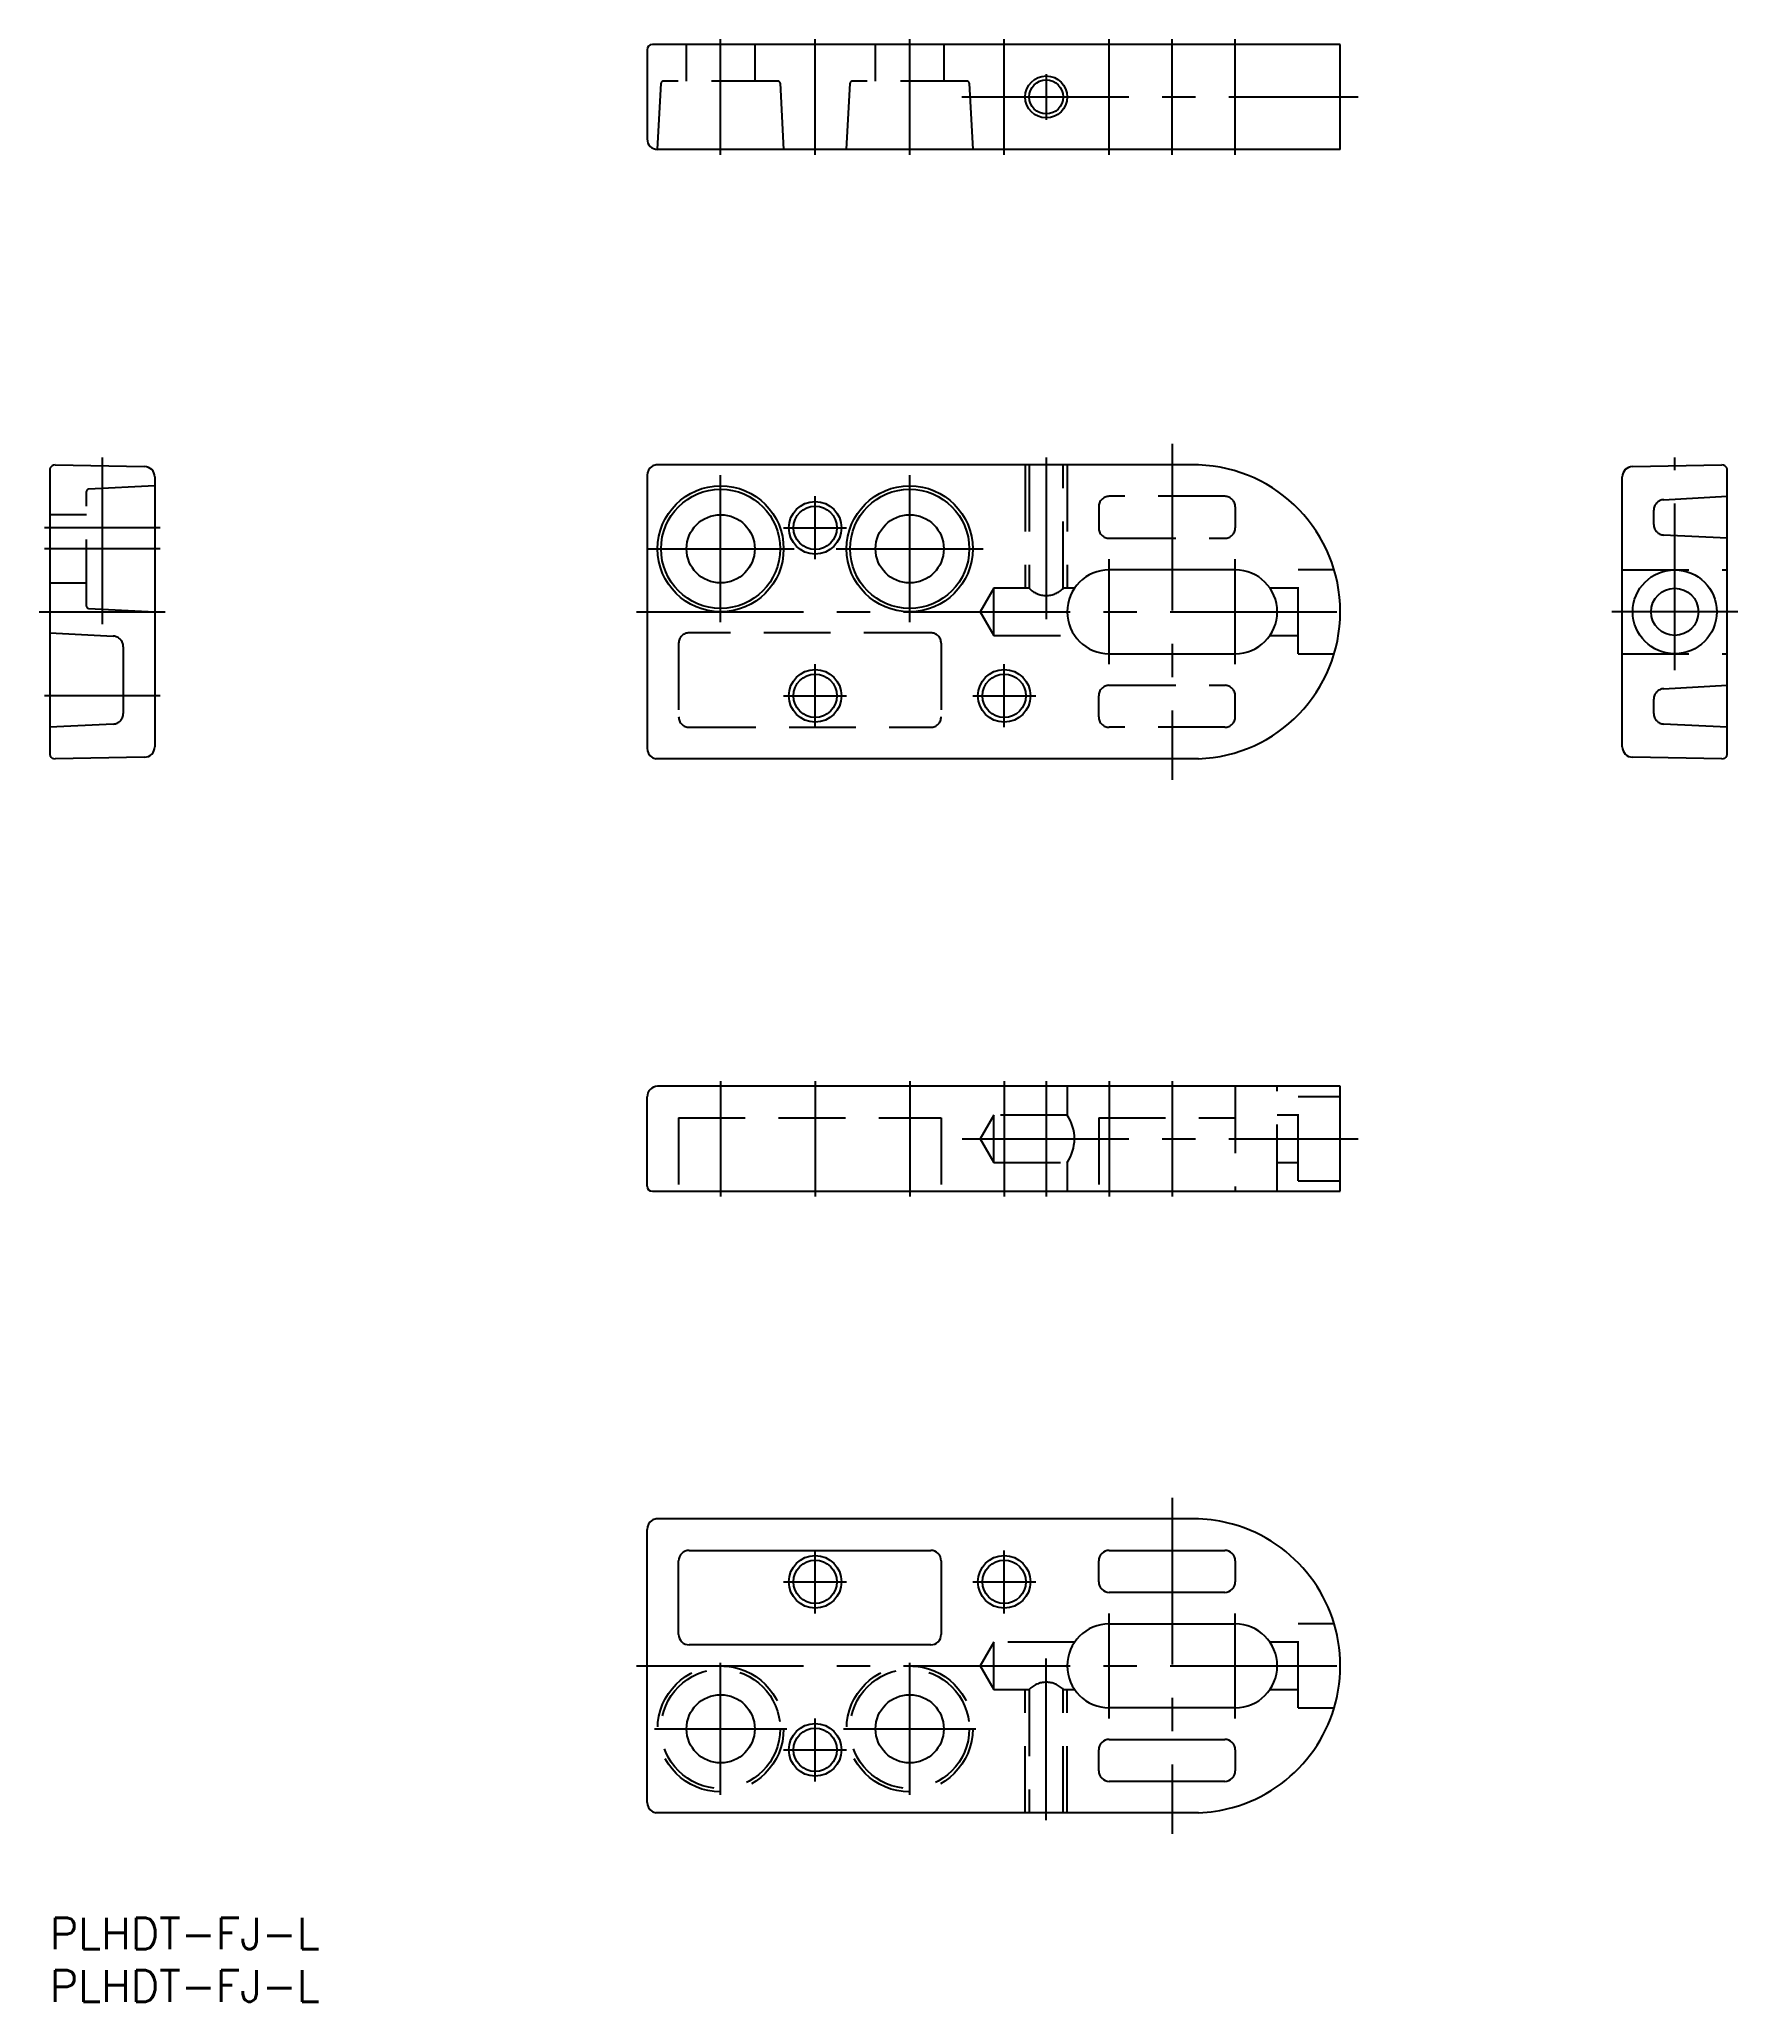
# Model space of a CAD drawing. Extents: x -1 to 161, y -8 to 179.
import ezdxf

# ---------------------------------------------------------------- set-up
doc = ezdxf.new("R2010")
doc.units = 0
doc.header["$LTSCALE"] = 0.5
doc.linetypes.add('CENTER', pattern=[50.8, 31.75, -6.35, 6.35, -6.35])
doc.linetypes.add('DASHED', pattern=[19.05, 12.7, -6.35])
for name, color, linetype in [('MSM_CENTER', 1, 'CENTER'), ('MSM_CONTINUOUS', 7, 'CONTINUOUS'), ('MSM_DASHED', 4, 'DASHED'), ('MSM_NARROW', 5, 'CONTINUOUS'), ('MSM_PART_NUMBER', 7, 'CONTINUOUS')]:
    doc.layers.add(name, color=color, linetype=linetype)
doc.styles.get("Standard").update_dxf_attribs({"font": 'txt.shx', "height": 3, "bigfont": 'bigfont.shx'})

# ---------------------------------------------------------------- blocks, each defined once
blk = doc.blocks.new('*U2')
at = {"layer": 'MSM_PART_NUMBER'}
blk.add_text('PLHDT-FJ-L', height=3, dxfattribs=at).set_placement((0, -3))
blk = doc.blocks.new('*U3')
at = {"layer": 'MSM_PART_NUMBER'}
blk.add_text('PLHDT-FJ-L', height=3, dxfattribs=at).set_placement((0, -8))

msp = doc.modelspace()

# ---------------------------------------------------------------- linework, layer by layer
at = {"layer": 'MSM_CENTER'}
for p, q in [((63.88, 167.9), (63.88, 178.9)), ((72.88, 167.9), (72.88, 178.9)), ((81.88, 167.9), (81.88, 178.9)), ((90.88, 167.9), (90.88, 178.9)), ((100.88, 167.9), (100.88, 178.9)), ((106.88, 167.9), (106.88, 178.9)), ((112.88, 167.9), (112.88, 178.9)), ((94.88, 175.57), (94.88, 171.22)), ((86.86, 173.4), (124.59, 173.4)), ((106.88, 140.36), (106.88, 108.38)), ((5, 139.07), (5, 120.17)), ((94.88, 139.07), (94.88, 123.67)), ((154.73, 118.82), (154.73, 139.07)), ((63.88, 123.37), (63.88, 137.37)), ((81.88, 123.37), (81.88, 137.37)), ((72.88, 129.37), (72.88, 135.37)), ((10.5, 132.37), (-0.5, 132.37)), ((69.88, 132.37), (75.88, 132.37)), ((10.5, 130.37), (-0.5, 130.37)), ((56.88, 130.37), (70.88, 130.37)), ((74.88, 130.37), (88.88, 130.37)), ((100.88, 119.37), (100.88, 129.37)), ((112.88, 119.37), (112.88, 129.37)), ((-1, 124.37), (11, 124.37)), ((55.88, 124.37), (124.6, 124.37)), ((160.73, 124.37), (148.73, 124.37)), ((72.88, 113.37), (72.88, 119.37)), ((90.88, 113.37), (90.88, 119.37)), ((10.5, 116.37), (-0.5, 116.37)), ((69.88, 116.37), (75.88, 116.37)), ((87.88, 116.37), (93.88, 116.37)), ((63.88, 79.68), (63.88, 68.68)), ((72.88, 79.68), (72.88, 68.68)), ((81.88, 79.68), (81.88, 68.68)), ((90.88, 79.68), (90.88, 68.68)), ((94.88, 79.68), (94.88, 68.68)), ((100.88, 79.68), (100.88, 68.68)), ((106.88, 79.68), (106.88, 68.68)), ((86.87, 74.18), (124.6, 74.18)), ((106.88, 39.98), (106.88, 8)), ((72.88, 28.99), (72.88, 34.99)), ((90.88, 28.99), (90.88, 34.99)), ((69.88, 31.99), (75.88, 31.99)), ((87.88, 31.99), (93.88, 31.99)), ((100.88, 18.99), (100.88, 28.99)), ((112.88, 18.99), (112.88, 28.99)), ((94.88, 9.29), (94.88, 24.69)), ((55.88, 23.99), (124.6, 23.99)), ((63.88, 11.69), (63.88, 24.29)), ((81.88, 11.69), (81.88, 24.29)), ((72.88, 12.99), (72.88, 18.99)), ((57.58, 17.99), (70.18, 17.99)), ((75.58, 17.99), (88.18, 17.99)), ((69.88, 15.99), (75.88, 15.99))]:
    msp.add_line(p, q, dxfattribs=at)
at = {"layer": 'MSM_CONTINUOUS'}
for p, q in [((56.88, 177.9), (56.88, 169.4)), ((122.88, 178.4), (57.38, 178.4)), ((122.88, 168.4), (122.88, 178.4)), ((122.88, 168.4), (57.88, 168.4)), ((0.51, 138.36), (9.02, 138.21)), ((109.38, 138.36), (57.75, 138.36)), ((150.71, 138.21), (159.22, 138.36)), ((0, 137.86), (0, 110.88)), ((10, 137.21), (10, 111.52)), ((56.88, 137.37), (56.88, 111.37)), ((149.73, 111.52), (149.73, 137.21)), ((159.73, 110.88), (159.73, 137.86)), ((112.88, 128.37), (100.88, 128.37)), ((100.88, 120.37), (112.88, 120.37)), ((9.02, 110.52), (0.51, 110.38)), ((109.38, 110.38), (57.75, 110.38)), ((159.22, 110.38), (150.71, 110.52)), ((122.88, 79.18), (57.88, 79.18)), ((122.88, 69.18), (122.88, 79.18)), ((56.88, 69.68), (56.88, 78.18)), ((57.38, 69.18), (122.88, 69.18)), ((109.38, 37.98), (57.75, 37.98)), ((56.88, 10.99), (56.88, 36.99)), ((59.88, 26.99), (59.88, 33.99)), ((60.88, 34.99), (83.88, 34.99)), ((84.88, 33.99), (84.88, 26.99)), ((99.88, 31.99), (99.88, 33.99)), ((100.88, 34.99), (111.88, 34.99)), ((112.88, 33.99), (112.88, 31.99)), ((111.88, 30.99), (100.88, 30.99)), ((100.88, 27.99), (112.88, 27.99)), ((83.88, 25.99), (60.88, 25.99)), ((112.88, 19.99), (100.88, 19.99)), ((100.88, 16.99), (111.88, 16.99)), ((99.88, 13.99), (99.88, 15.99)), ((112.88, 15.99), (112.88, 13.99)), ((111.88, 12.99), (100.88, 12.99)), ((109.38, 10), (57.75, 10))]:
    msp.add_line(p, q, dxfattribs=at)
for centre, radius in [((94.88, 173.4), 1.62), ((63.88, 130.37), 6), ((63.88, 130.37), 5.67), ((81.88, 130.37), 6), ((81.88, 130.37), 5.67), ((63.88, 130.37), 3.25), ((72.88, 132.37), 2.07), ((81.88, 130.37), 3.25), ((154.73, 124.37), 4), ((154.73, 124.37), 2.25), ((72.88, 116.37), 2.07), ((90.88, 116.37), 2.07), ((72.88, 31.99), 2.07), ((90.88, 31.99), 2.07), ((63.88, 17.99), 3.25), ((81.88, 17.99), 3.25), ((72.88, 15.99), 2.07)]:
    msp.add_circle(centre, radius, dxfattribs=at)
for centre, radius, start, end in [((57.38, 177.9), 0.5, 90, 180), ((57.88, 169.4), 1, 180, 270), ((0.5, 137.86), 0.498, 88.8257, 155.1508), ((57.89, 137.33), 1.04, 98.1045, 122.121), ((108.88, 124.37), 14, 272.0408, 87.9592), ((159.23, 137.86), 0.498, 24.8492, 91.1743), ((0.5, 137.86), 0.5, 154.9765, 180), ((9, 137.21), 1, 0, 89), ((57.88, 137.37), 1, 122.5843, 180), ((150.73, 137.21), 1, 91, 180), ((159.23, 137.86), 0.5, 0, 25.0235), ((100.88, 124.37), 4, 90, 270), ((112.88, 124.37), 4, 270, 90), ((0.5, 110.88), 0.5, 180, 205.0235), ((0.5, 110.87), 0.498, 204.8492, 271.1743), ((9, 111.52), 1, 271, 360), ((57.88, 111.37), 1, 180, 237.4157), ((57.89, 111.4), 1.04, 237.879, 261.8955), ((150.73, 111.52), 1, 180, 269), ((159.23, 110.87), 0.498, 268.8257, 335.1508), ((159.23, 110.88), 0.5, 334.9765, 360), ((57.88, 78.18), 1, 90, 180), ((57.38, 69.68), 0.5, 180, 270), ((57.88, 36.99), 1, 122.5843, 180), ((57.89, 36.95), 1.04, 98.1045, 122.121), ((108.88, 24.02), 13.97, 74.4919, 87.9729), ((108.88, 23.99), 14, 285.4943, 74.5057), ((60.88, 33.99), 1, 90, 180), ((83.88, 33.99), 1, 0, 90), ((100.88, 33.99), 1, 90, 180), ((111.88, 33.99), 1, 0, 90), ((100.88, 31.99), 1, 180, 270), ((111.88, 31.99), 1, 270, 0), ((60.88, 26.99), 1, 180, 270), ((83.88, 26.99), 1, 270, 0), ((100.88, 23.99), 4, 90, 270), ((112.88, 23.99), 4, 270, 90), ((100.88, 15.99), 1, 90, 180), ((111.88, 15.99), 1, 0, 90), ((100.88, 13.99), 1, 180, 270), ((111.88, 13.99), 1, 270, 0), ((57.88, 10.99), 1, 180, 237.4157), ((57.89, 11.03), 1.04, 237.879, 261.8955), ((108.88, 23.96), 13.97, 272.0271, 285.5081)]:
    msp.add_arc(centre, radius, start, end, dxfattribs=at)
at = {"layer": 'MSM_DASHED'}
for p, q in [((60.63, 174.9), (60.63, 178.4)), ((67.13, 178.4), (67.13, 174.9)), ((78.63, 174.9), (78.63, 178.4)), ((85.13, 178.4), (85.13, 174.9)), ((57.88, 168.4), (58.21, 174.71)), ((69.35, 174.9), (58.41, 174.9)), ((69.55, 174.71), (69.88, 168.4)), ((75.88, 168.4), (76.21, 174.71)), ((87.35, 174.9), (76.41, 174.9)), ((87.55, 174.71), (87.88, 168.4)), ((92.88, 138.36), (92.88, 126.62)), ((93.26, 138.36), (93.26, 126.61)), ((96.5, 126.62), (96.5, 138.36)), ((96.88, 138.36), (96.88, 126.62)), ((3.5, 124.9), (3.5, 135.84)), ((10, 136.37), (3.69, 136.04)), ((111.88, 135.37), (100.88, 135.37)), ((153.67, 135.05), (159.73, 135.37)), ((3.5, 133.62), (0, 133.62)), ((99.88, 134.37), (99.88, 132.37)), ((112.88, 134.37), (112.88, 132.37)), ((152.73, 132.68), (152.73, 134.05)), ((100.88, 131.37), (111.88, 131.37)), ((159.73, 131.37), (153.67, 131.68)), ((0, 127.12), (3.5, 127.12)), ((118.88, 120.37), (118.88, 128.37)), ((122.3, 128.37), (118.88, 128.37)), ((149.73, 128.37), (159.73, 128.37)), ((89.88, 126.62), (88.58, 124.37)), ((89.88, 122.12), (89.88, 126.62)), ((93.26, 126.62), (89.88, 126.62)), ((97.57, 126.62), (96.5, 126.62)), ((118.88, 126.62), (116.19, 126.62)), ((3.69, 124.7), (10, 124.37)), ((88.58, 124.37), (89.88, 122.12)), ((0, 122.37), (6.05, 122.05)), ((83.88, 122.37), (60.88, 122.37)), ((89.88, 122.12), (97.57, 122.12)), ((116.19, 122.12), (118.88, 122.12)), ((7, 121.05), (7, 114.68)), ((59.88, 121.37), (59.88, 114.37)), ((84.88, 121.37), (84.88, 114.37)), ((118.88, 120.37), (122.3, 120.37)), ((149.73, 120.37), (159.73, 120.37)), ((99.88, 114.37), (99.88, 116.37)), ((100.88, 117.37), (111.88, 117.37)), ((112.88, 114.37), (112.88, 116.37)), ((152.73, 114.68), (152.73, 116.05)), ((153.67, 117.05), (159.73, 117.37)), ((6.95, 114.37), (6.95, 114.36)), ((152.78, 114.37), (152.78, 114.37)), ((6.05, 113.68), (0, 113.37)), ((60.88, 113.37), (83.88, 113.37)), ((111.88, 113.37), (100.88, 113.37)), ((159.73, 113.37), (153.67, 113.68)), ((96.88, 79.18), (96.88, 76.43)), ((112.88, 79.18), (112.88, 69.18)), ((116.88, 69.18), (116.88, 79.18)), ((118.88, 70.18), (118.88, 78.18)), ((122.88, 78.18), (118.88, 78.18)), ((59.88, 76.18), (84.88, 76.18)), ((59.88, 76.18), (59.88, 69.18)), ((84.88, 76.18), (84.88, 69.18)), ((89.88, 76.43), (88.58, 74.18)), ((96.88, 76.43), (89.88, 76.43)), ((89.88, 71.93), (89.88, 76.43)), ((99.88, 76.18), (99.88, 69.18)), ((99.88, 76.18), (112.88, 76.18)), ((118.88, 76.43), (116.88, 76.43)), ((88.58, 74.18), (89.88, 71.93)), ((89.88, 71.93), (96.88, 71.93)), ((96.88, 71.93), (96.88, 69.18)), ((116.88, 71.93), (118.88, 71.93)), ((118.88, 70.18), (122.88, 70.18)), ((89.88, 26.24), (88.58, 23.99)), ((97.57, 26.24), (89.88, 26.24)), ((89.88, 21.74), (89.88, 26.24)), ((118.88, 26.24), (116.19, 26.24)), ((122.3, 27.99), (118.88, 27.99)), ((118.88, 19.99), (118.88, 27.99)), ((88.58, 23.99), (89.88, 21.74)), ((89.88, 21.74), (93.26, 21.74)), ((92.88, 10), (92.88, 21.74)), ((93.26, 21.74), (93.26, 10)), ((96.5, 10), (96.5, 21.74)), ((96.5, 21.74), (97.57, 21.74)), ((96.88, 10), (96.88, 21.74)), ((116.19, 21.74), (118.88, 21.74)), ((118.88, 19.99), (122.3, 19.99))]:
    msp.add_line(p, q, dxfattribs=at)
for centre, radius in [((63.88, 17.99), 6), ((63.88, 17.99), 5.67), ((81.88, 17.99), 6), ((81.88, 17.99), 5.67)]:
    msp.add_circle(centre, radius, dxfattribs=at)
for centre, radius, start, end in [((58.41, 174.7), 0.2, 90, 177), ((69.35, 174.7), 0.2, 3, 90), ((76.41, 174.7), 0.2, 90, 177), ((87.35, 174.7), 0.2, 3, 90), ((3.7, 135.84), 0.2, 93, 180), ((100.88, 134.37), 1, 90, 180), ((111.88, 134.37), 1, 0, 90), ((153.73, 134.05), 1, 93, 180), ((100.88, 132.37), 1, 180, 270), ((111.88, 132.37), 1, 270, 0), ((153.73, 132.68), 1, 180, 267), ((94.88, 128.18), 2.26, 224.0866, 315.9842), ((3.7, 124.9), 0.2, 180, 267), ((6, 121.05), 1, 0, 87), ((60.88, 121.37), 1, 90, 180), ((83.88, 121.37), 1, 0, 90), ((100.88, 116.37), 1, 90, 180), ((111.88, 116.37), 1, 0, 90), ((153.73, 116.05), 1, 93, 180), ((6, 114.68), 1, 273, 360), ((60.88, 114.37), 1, 180, 270), ((83.88, 114.37), 1, 270, 0), ((100.88, 114.37), 1, 180, 270), ((111.88, 114.37), 1, 270, 0), ((153.73, 114.68), 1, 180, 267), ((93.57, 74.18), 4, 325.7859, 34.1872), ((94.88, 20.17), 2.26, 44.0158, 135.9134)]:
    msp.add_arc(centre, radius, start, end, dxfattribs=at)
at = {"layer": 'MSM_NARROW'}
for centre, radius in [((94.88, 173.4), 2), ((72.88, 132.37), 2.5), ((72.88, 116.37), 2.5), ((90.88, 116.37), 2.5), ((72.88, 31.99), 2.5), ((90.88, 31.99), 2.5), ((72.88, 15.99), 2.5)]:
    msp.add_circle(centre, radius, dxfattribs=at)

# ---------------------------------------------------------------- block references
at = {"layer": 'MSM_CONTINUOUS'}
for name in ['*U2', '*U3']:
    msp.add_blockref(name, (0, 0), dxfattribs=at)

doc.saveas('drawing.dxf')
